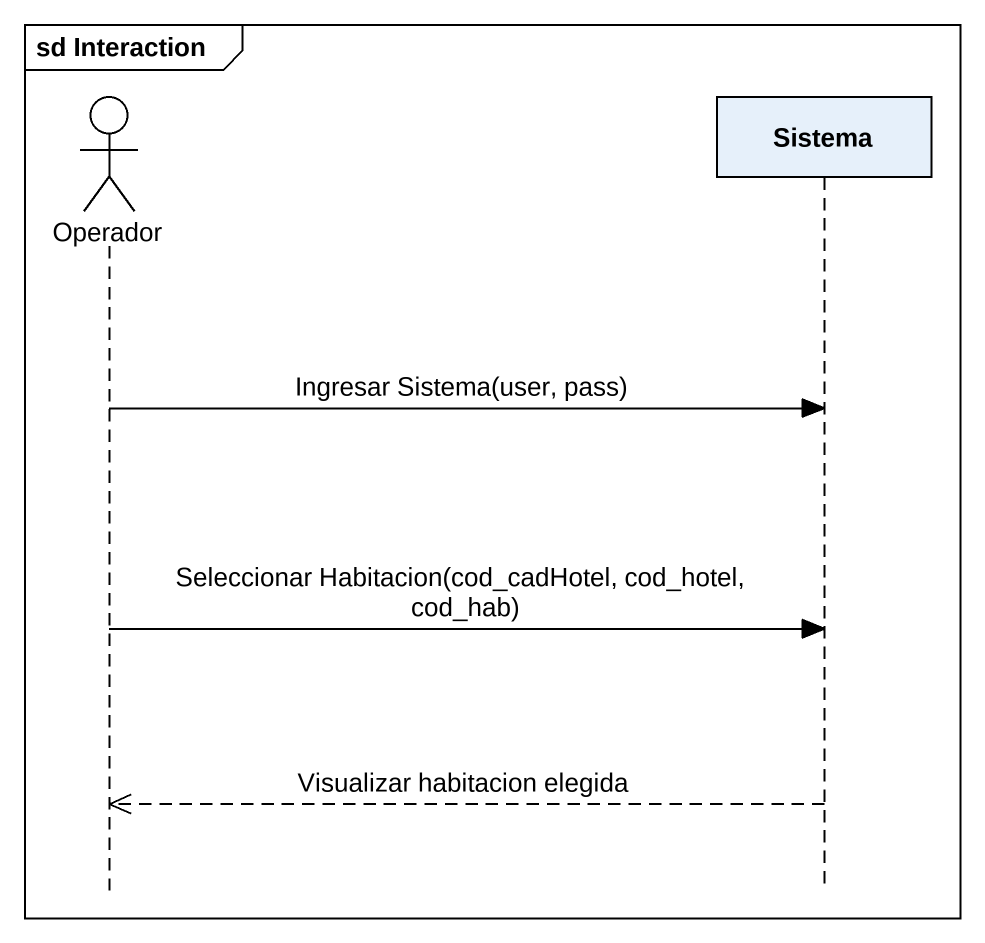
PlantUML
@startuml
mainframe sd Interaction
hide footbox
actor Operador
participant Sistema

Operador -> Sistema : Ingresar Sistema(user, pass)
Operador -> Sistema : Seleccionar Habitacion(cod_cadHotel, cod_hotel, cod_hab)
Sistema -->> Operador : Visualizar habitacion elegida
@enduml
